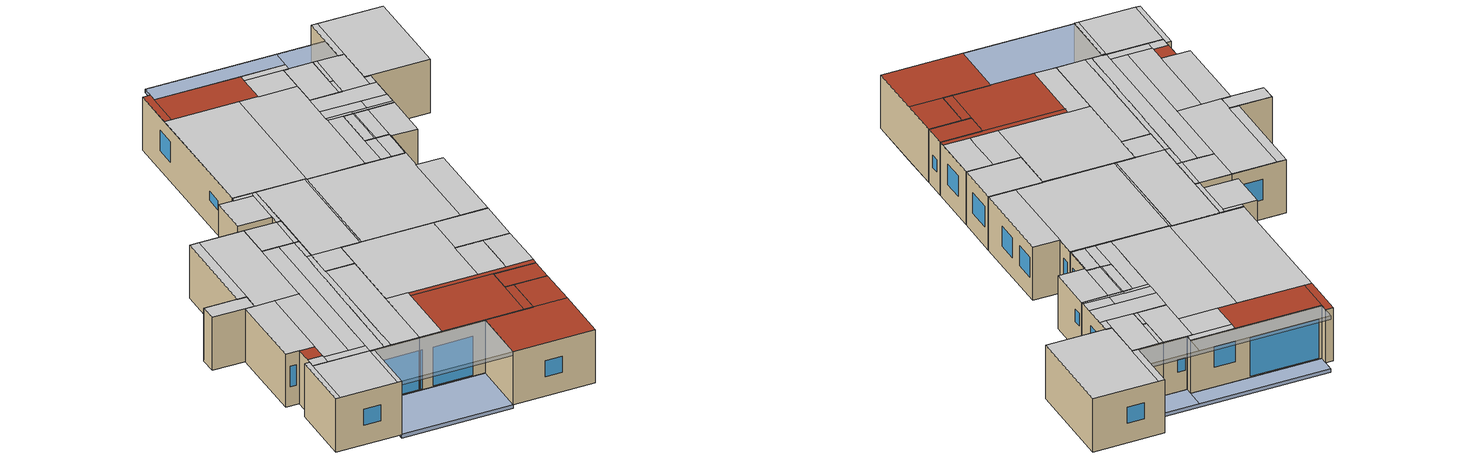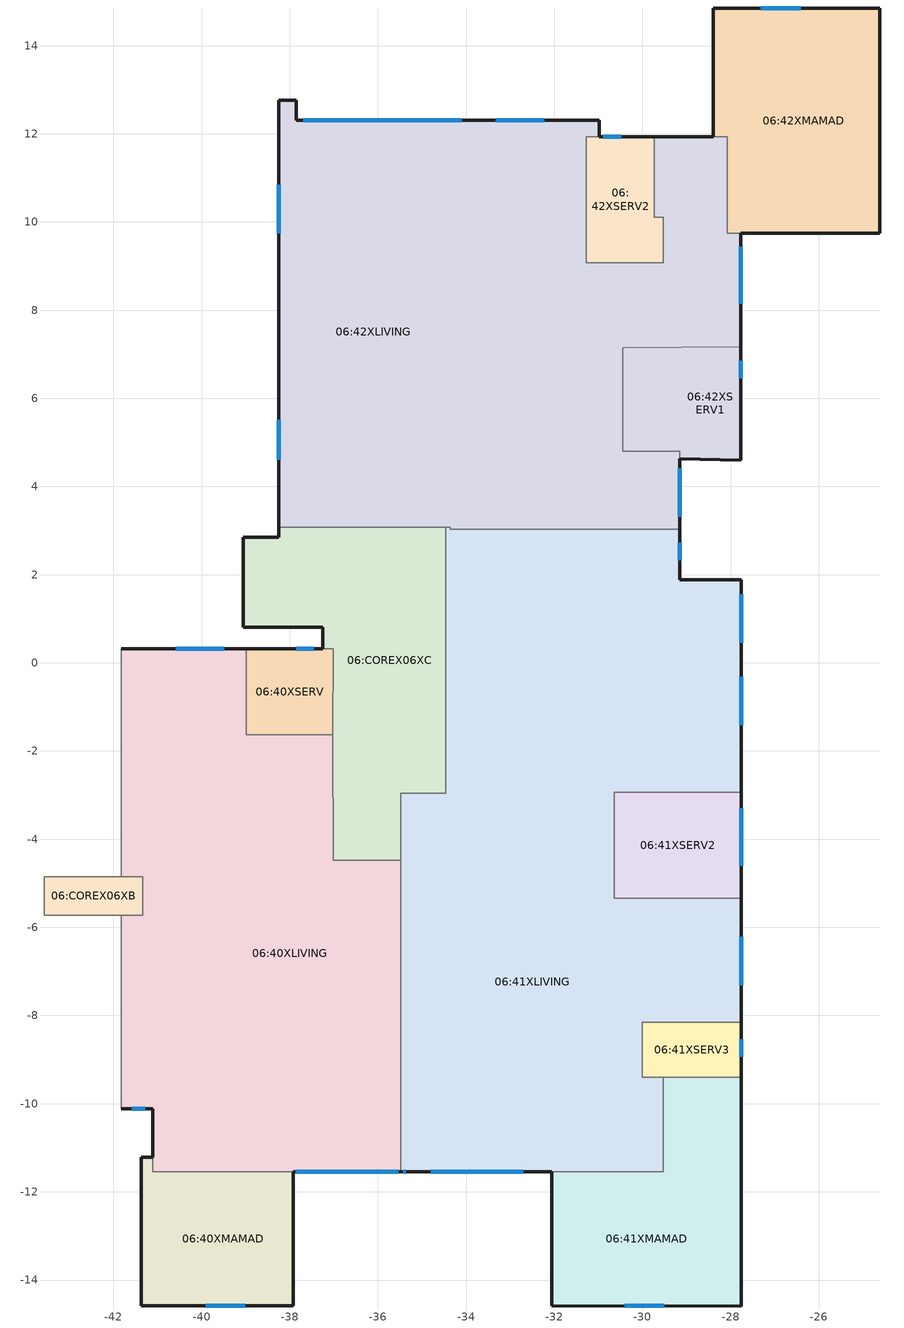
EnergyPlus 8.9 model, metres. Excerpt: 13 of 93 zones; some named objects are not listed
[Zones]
06:42XMAMAD
 floor to 05:35XMAMAD (0_IntFloor_U=2.126_Reversed_Rev): -28.08,11.93 -28.39,11.93 -28.39,14.85 -28.08,14.85 z15; -24.62,9.74 -28.08,9.74 -28.08,14.85 -24.62,14.85 z15
 wall outside (0_ExtWall MMD plaster 400 6cm - Int_Insulation_U=1.28): -27.77,9.74 -24.62,9.74 -24.62,14.85 -28.39,14.85 -28.39,11.93 z15:18
 wall to 06:42XLIVING (0_IntPartition 20cm concrete_U=2.516): -28.39,11.93 -28.08,11.93 -28.08,9.74 -27.77,9.74 z15:18
 window (_6mm - 1001): -26.41,14.85 -27.31,14.85 z16.1:17
 ceiling to 07:47XMAMAD (0_IntFloor_U=2.126_Reversed): -28.39,11.93 -28.08,11.93 -28.08,14.85 -28.39,14.85 z18; -28.08,9.74 -24.62,9.74 -24.62,14.85 -28.08,14.85 z18
06:42XLIVING
 floor to 05:35XLIVING (0_IntFloor_U=2.126_Reversed_Rev): -29.53,10.11 -29.73,10.11 -29.73,11.93 -29.53,11.93 z15; -27.77,9.08 -28.08,9.08 -28.08,9.74 -27.77,9.74 z15; -28.08,9.08 -29.53,9.08 -29.53,11.93 -28.08,11.93 z15; -29.16,3.03 -30.45,3.03 -30.45,4.79 -29.16,4.79 z15; -30.45,3.03 -31.28,3.03 -31.28,7.13 -30.45,7.14 z15; -27.77,7.17 -31.28,7.13 -31.28,9.08 -27.77,9.08 z15; -34.36,3.08 -37.85,3.08 -37.85,11.93 -34.36,11.93 z15; -31.28,3.03 -34.36,3.03 -34.36,11.93 -31.28,11.93 z15; -30.98,11.93 -37.85,11.93 -37.85,12.31 -30.98,12.31 z15; -37.85,3.08 -38.25,3.08 -38.25,12.76 -37.85,12.76 z15
 wall outside (0_ExtWall Pumice 22cm_U=0.916): -30.98,11.93 -30.98,12.31 -37.85,12.31 -37.85,12.76 -38.25,12.76 -38.25,3.08 / -29.16,3.03 -29.16,4.62 / -27.77,7.17 -27.77,9.74 / -28.39,11.93 -29.73,11.93 z15:18
 wall to 06:COREX06XC (0_SemiExposedWall ThermalPlaster200 2.5cm_U=1.387): -38.25,3.08 -34.46,3.08 z15:18
 wall to 06:41XLIVING (0_IntPartition 20cm concrete_U=2.516): -34.46,3.08 -34.36,3.08 -34.36,3.03 -29.16,3.03 z15:18
 wall to 06:42XSERV1 (0_IntPartition 20cm concrete_U=2.516): -29.16,4.62 -29.16,4.79 -30.45,4.79 -30.45,7.14 -27.77,7.17 z15:18
 wall to 06:42XSERV2 (0_IntPartition 20cm concrete_U=2.516): -29.73,11.93 -29.73,10.11 -29.53,10.11 -29.53,9.08 -31.28,9.08 -31.28,11.93 -30.98,11.93 z15:18
 window (6+12+6 - 1002): -34.1,12.31 -37.69,12.31 z15.05:17.25
 window (6+6+6 - 1003): -32.23,12.31 -33.33,12.31 / -38.25,10.84 -38.25,9.74 / -29.16,3.31 -29.16,4.41 / -27.77,8.14 -27.77,9.44 z16.1:17.25
 window (_6mm - 1004): -38.25,5.51 -38.25,4.61 z16.45:16.95
 ceiling to 07:47XLIVING (0_IntFloor_U=2.126_Reversed): -29.73,10.11 -29.53,10.11 -29.53,11.93 -29.73,11.93 z18; -28.09,9.08 -27.77,9.08 -27.77,9.74 -28.09,9.74 z18; -29.53,9.08 -28.09,9.08 -28.09,11.93 -29.53,11.93 z18; -29.89,3.03 -29.18,3.03 -29.18,4.77 -29.89,4.77 z18; -30.45,3.03 -29.89,3.03 -29.89,4.79 -30.45,4.79 z18; -31.28,3.03 -30.45,3.03 -30.45,7.14 -31.28,7.13 z18; -31.28,7.13 -29.94,7.15 -29.94,7.31 -31.28,7.31 z18; -31.28,7.31 -29.14,7.31 -29.14,7.95 -31.28,7.95 z18; -31.28,7.95 -27.77,7.95 -27.77,9.08 -31.28,9.08 z18; -33.31,10.41 -31.28,10.41 -31.28,11.93 -33.31,11.93 z18; -38.25,3.08 -34.36,3.08 -34.36,10.41 -38.25,10.41 z18; -34.36,3.03 -31.28,3.03 -31.28,10.41 -34.36,10.41 z18; -33.31,11.93 -30.98,11.93 -30.98,12.31 -33.31,12.31 z18
 ceiling to 07:47XSERV (0_IntFloor_U=2.126_Reversed): -29.14,7.31 -27.77,7.31 -27.77,7.95 -29.14,7.95 z18; -29.94,7.15 -27.77,7.17 -27.77,7.31 -29.94,7.31 z18; -29.89,4.77 -29.18,4.77 -29.18,4.79 -29.89,4.79 z18
 roof outside (0_FlatRoofTiled 5cm EPS_U=0.58): -37.85,10.41 -33.31,10.41 -33.31,12.31 -37.85,12.31 z18; -38.25,10.41 -37.85,10.41 -37.85,12.76 -38.25,12.76 z18; -29.18,3.03 -29.16,3.03 -29.16,4.6 -29.18,4.6 z18
06:42XSERV2
 floor to 05:35XSERV2 (0_IntFloor_U=2.126_Reversed_Rev): -29.53,9.08 -29.73,9.08 -29.73,10.11 -29.53,10.11 z15; -29.73,9.08 -31.28,9.08 -31.28,11.93 -29.73,11.93 z15
 wall outside (0_ExtWall Pumice 22cm_U=0.916): -29.73,11.93 -30.98,11.93 z15:18
 window (_6mm - 1001): -30.48,11.93 -30.88,11.93 z16.1:16.8
 ceiling to 07:47XLIVING (0_IntFloor_U=2.126_Reversed): -29.73,9.08 -29.53,9.08 -29.53,10.11 -29.73,10.11 z18; -31.28,9.08 -29.73,9.08 -29.73,11.93 -31.28,11.93 z18
06:COREX06XC
 floor to 05:COREX05XC (0_IntFloor_U=2.126_Reversed_Rev): -35.48,-4.48 -37.02,-4.48 -37.02,-2.96 -35.48,-2.96 z15; -37.25,2.85 -38.25,2.85 -38.25,3.08 -37.25,3.08 z15; -37.25,0.8 -39.05,0.8 -39.05,2.85 -37.25,2.85 z15; -37.02,0.32 -37.25,0.32 -37.25,3.08 -37.02,3.08 z15; -34.46,-2.96 -37.02,-2.96 -37.02,3.08 -34.46,3.08 z15
 wall outside (0_ExtWall Pumice 22cm_U=0.916): -38.25,3.08 -38.25,2.85 -39.05,2.85 -39.05,0.8 -37.25,0.8 -37.25,0.32 z15:18
 wall to 06:41XLIVING (0_SemiExposedWall ThermalPlaster200 2.5cm_U=1.387_Rev): -35.48,-4.48 -35.48,-2.96 -34.46,-2.96 -34.46,3.08 z15:18
 wall to 06:40XSERV (0_SemiExposedWall ThermalPlaster200 2.5cm_U=1.387_Rev): -37.25,0.32 -37.02,0.32 -37.02,-1.63 z15:18
 wall to 06:40XLIVING (0_SemiExposedWall ThermalPlaster200 2.5cm_U=1.387_Rev): -37.02,-1.63 -37.02,-4.48 -35.48,-4.48 z15:18
 ceiling to 07:47XLIVING (0_SemiExposedFloor 2cm EPS_U=1.139_Reversed): -38.25,3.06 -34.46,3.06 -34.46,3.08 -38.25,3.08 z18
 ceiling to 07:COREX07XC (0_IntFloor_U=2.126_Reversed): -38.25,2.85 -37.25,2.85 -37.25,3.06 -38.25,3.06 z18; -39.05,0.8 -37.25,0.8 -37.25,2.85 -39.05,2.85 z18; -37.25,0.32 -37.02,0.32 -37.02,3.06 -37.25,3.06 z18; -37.02,-2.96 -34.47,-2.96 -34.47,3.06 -37.02,3.06 z18
 ceiling to 07:46XLIVING (0_SemiExposedFloor 2cm EPS_U=1.139_Reversed): -37.02,-4.48 -35.48,-4.48 -35.48,-2.97 -37.02,-2.97 z18
06:41XLIVING
 floor to 05:34XLIVING (0_IntFloor_U=2.126_Reversed_Rev): -27.76,-2.94 -29.16,-2.94 -29.16,1.88 -27.76,1.89 z15; -27.76,-8.16 -29.16,-8.16 -29.16,-5.34 -27.76,-5.34 z15; -29.81,-11.54 -30,-11.54 -30,-9.4 -29.81,-9.4 z15; -30,-11.54 -30.64,-11.54 -30.64,-8.16 -30,-8.16 z15; -29.16,-8.16 -30.64,-8.16 -30.64,-5.34 -29.16,-5.34 z15; -30.64,-11.54 -34.36,-11.54 -34.36,-2.94 -30.64,-2.94 z15; -29.16,-2.94 -34.36,-2.94 -34.36,3.03 -29.16,3.03 z15; -34.36,-2.96 -34.46,-2.96 -34.46,3.08 -34.36,3.08 z15; -34.36,-11.54 -35.48,-11.54 -35.48,-2.96 -34.36,-2.96 z15
 floor to 05:34XMAMAD (0_IntFloor_U=2.126_Reversed_Rev): -29.53,-11.54 -29.81,-11.54 -29.81,-9.4 -29.53,-9.4 z15
 wall outside (0_ExtWall Pumice 22cm_U=0.916): -27.76,-2.94 -27.76,1.89 -29.16,1.88 -29.16,3.03 / -35.48,-11.54 -32.06,-11.54 / -27.76,-8.16 -27.76,-5.34 z15:18
 wall to 06:40XLIVING (0_IntPartition 20cm concrete_U=2.516): -35.48,-4.48 -35.48,-11.54 z15:18
 wall to 06:41XMAMAD (0_IntPartition 20cm concrete_U=2.516): -32.06,-11.54 -29.53,-11.54 -29.53,-9.4 z15:18
 wall to 06:41XSERV3 (0_IntPartition 20cm concrete_U=2.516): -29.53,-9.4 -30,-9.4 -30,-8.16 -27.76,-8.16 z15:18
 wall to 06:41XSERV2 (0_IntPartition 20cm concrete_U=2.516): -27.76,-5.34 -30.64,-5.34 -30.64,-2.94 -27.76,-2.94 z15:18
 window (6+6+6 - 1003): -27.76,0.45 -27.76,1.55 / -27.76,-1.42 -27.76,-0.32 / -27.76,-7.31 -27.76,-6.21 z16.1:17.25
 window (_6mm - 1001): -29.16,2.32 -29.16,2.72 z16.1:17.25
 window (6+12+6 - 1002): -34.8,-11.54 -32.7,-11.54 z15.05:17.25
 window (_6mm - 1004): -35.43,-11.54 -35.37,-11.54 z15.05:17.25
 ceiling to 07:47XLIVING (0_IntFloor_U=2.126_Reversed): -34.36,3.01 -29.18,3.01 -29.18,3.03 -34.36,3.03 z18
 ceiling to 07:46XLIVING (0_IntFloor_U=2.126_Reversed): -29.18,-7.86 -27.76,-7.86 -27.76,-5.34 -29.18,-5.34 z18; -29.18,-2.94 -27.76,-2.94 -27.76,1.89 -29.18,1.89 z18; -34.37,-2.97 -30.64,-2.97 -30.64,-2.94 -34.37,-2.94 z18; -34.37,-2.94 -29.18,-2.94 -29.18,3.01 -34.37,3.01 z18; -34.47,-2.97 -34.37,-2.97 -34.37,3.06 -34.46,3.06 z18; -30.64,-7.86 -29.18,-7.86 -29.18,-5.34 -30.64,-5.34 z18; -35.48,-11.54 -34.34,-11.54 -34.34,-7.86 -35.48,-7.86 z18; -35.48,-7.86 -30.64,-7.86 -30.64,-2.97 -35.48,-2.97 z18
 roof outside (0_FlatRoofTiled 5cm EPS_U=0.58): -29.18,1.89 -29.16,1.89 -29.16,3.03 -29.18,3.03 z18; -30,-11.54 -29.53,-11.54 -29.53,-9.4 -30,-9.4 z18; -34.34,-11.54 -30,-11.54 -30,-8.16 -34.34,-8.16 z18; -34.34,-8.16 -27.76,-8.16 -27.76,-7.86 -34.34,-7.86 z18
06:40XLIVING
 floor to 05:33XLIVING (0_IntFloor_U=2.126_Reversed_Rev): -35.48,-11.54 -37.02,-11.54 -37.02,-4.48 -35.48,-4.48 z15; -37.02,-11.54 -38.98,-11.54 -38.98,-1.63 -37.02,-1.63 z15; -41.34,-4.85 -41.82,-4.85 -41.82,0.32 -41.34,0.32 z15; -38.98,-5.73 -41.34,-5.73 -41.34,0.32 -38.98,0.32 z15; -41.11,-10.11 -41.82,-10.11 -41.82,-5.73 -41.11,-5.73 z15; -38.98,-11.54 -41.11,-11.54 -41.11,-5.73 -38.98,-5.73 z15
 wall outside (0_ExtWall Pumice 22cm_U=0.916): -38.98,0.32 -41.82,0.32 / -41.82,-10.11 -41.11,-10.11 -41.11,-11.21 / -37.92,-11.54 -35.48,-11.54 z15:18
 wall to 06:39XLIVING (0_IntPartition 20cm concrete_U=2.516_Rev): -41.82,0.32 -41.82,-4.85 / -41.82,-5.73 -41.82,-10.11 z15:18
 wall to 06:40XSERV (0_IntPartition 20cm concrete_U=2.516): -37.02,-1.63 -38.98,-1.63 -38.98,0.32 z15:18
 wall to 06:COREX06XB (0_SemiExposedWall ThermalPlaster200 2.5cm_U=1.387): -41.82,-4.85 -41.34,-4.85 -41.34,-5.73 -41.82,-5.73 z15:18
 wall to 06:40XMAMAD (0_IntPartition 20cm concrete_U=2.516): -41.11,-11.21 -41.11,-11.54 -37.92,-11.54 z15:18
 window (6+6+6 - 1003): -39.49,0.32 -40.59,0.32 z16.1:17.25
 window (_6mm - 1001): -41.58,-10.11 -41.28,-10.11 z16.1:17.25
 window (6+12+6 - 1002): -37.87,-11.54 -35.53,-11.54 z15.05:17.25
 ceiling to 07:COREX07XC (0_SemiExposedCeiling 2cm EPS_U=0.956): -37.28,-2.97 -37.02,-2.97 -37.02,-1.63 -37.27,-1.63 z18
 ceiling to 07:46XLIVING (0_IntFloor_U=2.126_Reversed): -37.02,-11.54 -35.48,-11.54 -35.48,-4.48 -37.02,-4.48 z18; -37.36,-11.54 -37.02,-11.54 -37.02,-2.97 -37.28,-2.97 z18; -38.98,-11.08 -38.12,-11.08 -38.12,-1.63 -38.98,-1.63 z18; -38.12,-11.54 -37.36,-11.54 -37.27,-1.63 -38.12,-1.63 z18; -41.82,-4.85 -41.34,-4.85 -41.34,0.31 -41.82,0.31 z18; -41.34,-5.73 -38.98,-5.69 -38.98,0.31 -41.34,0.31 z18; -41.82,-10.11 -40.3,-10.12 -40.3,-5.71 -41.82,-5.74 z18; -40.3,-11.08 -38.98,-11.08 -38.98,-5.69 -40.3,-5.71 z18
 ceiling to 07:46XMAMAD (0_IntFloor_U=2.126_Reversed): -40.3,-11.54 -38.12,-11.54 -38.12,-11.08 -40.3,-11.08 z18; -41.11,-11.54 -40.3,-11.54 -40.3,-10.98 -41.11,-10.98 z18
 roof outside (0_FlatRoofTiled 5cm EPS_U=0.58): -41.82,0.31 -38.98,0.31 -38.98,0.32 -41.82,0.32 z18; -41.11,-10.98 -40.3,-10.98 -40.3,-10.12 -41.11,-10.11 z18
06:41XSERV2
 floor to 05:34XSERV3 (0_IntFloor_U=2.126_Reversed_Rev): -27.76,-5.34 -30.64,-5.34 -30.64,-2.94 -27.76,-2.94 z15
 wall outside (0_ExtWall Pumice 22cm_U=0.916): -27.76,-5.34 -27.76,-2.94 z15:18
 window (6+6+6 - 1003): -27.76,-4.6 -27.76,-3.3 z16.1:17.25
 ceiling to 07:46XLIVING (0_IntFloor_U=2.126_Reversed): -30.64,-5.34 -27.76,-5.34 -27.76,-2.94 -30.64,-2.94 z18
06:41XSERV3
 floor to 05:34XSERV2 (0_IntFloor_U=2.126_Reversed_Rev): -27.76,-9.4 -30,-9.4 -30,-8.16 -27.76,-8.16 z15
 wall outside (0_ExtWall Pumice 22cm_U=0.916): -27.76,-9.4 -27.76,-8.16 z15:18
 wall to 06:41XMAMAD (0_IntPartition 20cm concrete_U=2.516): -29.53,-9.4 -27.76,-9.4 z15:18
 window (_6mm - 1001): -27.76,-8.94 -27.76,-8.54 z16.1:16.8
 roof outside (0_FlatRoofTiled 5cm EPS_U=0.58): -30,-9.4 -27.76,-9.4 -27.76,-8.16 -30,-8.16 z18
06:41XMAMAD
 floor to 05:34XMAMAD (0_IntFloor_U=2.126_Reversed_Rev): -27.76,-11.54 -29.53,-11.54 -29.53,-9.4 -27.76,-9.4 z15; -27.76,-14.59 -32.06,-14.59 -32.06,-11.54 -27.76,-11.54 z15
 wall outside (0_ExtWall MMD plaster 400 6cm - Int_Insulation_U=1.28): -32.06,-11.54 -32.06,-14.59 -27.76,-14.59 -27.76,-9.4 z15:18
 window (_6mm - 1001): -30.4,-14.59 -29.5,-14.59 z16.1:17
 roof outside (0_FlatRoofTiled 5cm EPS_U=0.58): -29.53,-11.54 -27.76,-11.54 -27.76,-9.4 -29.53,-9.4 z18; -32.06,-14.59 -27.76,-14.59 -27.76,-11.54 -32.06,-11.54 z18
06:40XMAMAD
 floor to 05:33XMAMAD (0_IntFloor_U=2.126_Reversed_Rev): -37.92,-14.59 -41.11,-14.59 -41.11,-11.54 -37.92,-11.54 z15; -41.11,-14.59 -41.37,-14.59 -41.37,-11.21 -41.11,-11.21 z15
 wall outside (0_ExtWall MMD plaster 400 6cm - Int_Insulation_U=1.28): -41.11,-11.21 -41.37,-11.21 -41.37,-14.59 -37.92,-14.59 -37.92,-11.54 z15:18
 window (_6mm - 1001): -39.91,-14.59 -39.01,-14.59 z16.1:17
 ceiling to 07:46XLIVING (0_IntFloor_U=2.126_Reversed): -38.12,-11.6 -37.92,-11.6 -37.92,-11.54 -38.12,-11.54 z18
 ceiling to 07:46XMAMAD (0_IntFloor_U=2.126_Reversed): -38.12,-14.59 -37.92,-14.59 -37.92,-11.6 -38.12,-11.6 z18; -41.11,-14.59 -38.12,-14.59 -38.12,-11.54 -41.11,-11.54 z18; -41.37,-14.59 -41.11,-14.59 -41.11,-11.21 -41.37,-11.21 z18
06:40XSERV
 floor to 05:33XSERV (0_IntFloor_U=2.126_Reversed_Rev): -37.02,-1.63 -38.98,-1.63 -38.98,0.32 -37.02,0.32 z15
 wall outside (0_ExtWall Pumice 22cm_U=0.916): -37.25,0.32 -38.98,0.32 z15:18
 window (_6mm - 1001): -37.45,0.32 -37.85,0.32 z16.72:17.12
 ceiling to 07:COREX07XC (0_SemiExposedCeiling 2cm EPS_U=0.956): -37.27,-1.63 -37.02,-1.63 -37.02,0.32 -37.25,0.32 z18
 ceiling to 07:46XLIVING (0_IntFloor_U=2.126_Reversed): -38.98,-1.63 -37.27,-1.63 -37.25,0.31 -38.98,0.31 z18
 roof outside (0_FlatRoofTiled 5cm EPS_U=0.58): -38.98,0.31 -37.25,0.31 -37.25,0.32 -38.98,0.32 z18
06:42XSERV1
 floor to 05:35XSERV1 (0_IntFloor_U=2.126_Reversed_Rev): -29.16,4.79 -30.45,4.79 -30.45,7.14 -29.16,7.16 z15; -27.77,4.6 -29.16,4.62 -29.16,7.16 -27.77,7.17 z15
 wall outside (0_ExtWall Pumice 22cm_U=0.916): -29.16,4.62 -27.77,4.6 -27.77,7.17 z15:18
 window (_6mm - 1001): -27.77,6.45 -27.77,6.85 z16.5:17.2
 ceiling to 07:47XLIVING (0_IntFloor_U=2.126_Reversed): -29.94,4.79 -29.89,4.79 -29.89,5.49 -29.94,5.49 z18; -30.45,4.79 -29.94,4.79 -29.94,7.15 -30.45,7.14 z18
 ceiling to 07:47XSERV (0_IntFloor_U=2.126_Reversed): -29.94,5.49 -29.89,5.49 -29.89,7.15 -29.94,7.15 z18; -29.89,4.79 -29.16,4.79 -29.16,7.16 -29.89,7.15 z18; -29.16,4.62 -27.77,4.6 -27.77,7.17 -29.16,7.16 z18
06:COREX06XB
 floor to 05:COREX05XB (0_IntFloor_U=2.126_Reversed_Rev): -41.34,-5.73 -43.57,-5.73 -43.57,-4.85 -41.34,-4.85 z15
 wall to 06:39XLIVING (0_SemiExposedWall ThermalPlaster200 2.5cm_U=1.387_Rev): -41.82,-4.85 -43.57,-4.85 -43.57,-5.73 -41.82,-5.73 z15:18
 ceiling to 07:COREX07XA (0_IntFloor_U=2.126_Reversed): -43.57,-5.73 -41.34,-5.73 -41.34,-4.86 -43.57,-4.86 z18
shading: -28.39,11.93 -28.39,13.32 / -28.39,13.32 -37.85,13.32 / -37.85,13.32 -37.85,12.31 / -37.85,12.31 -30.98,12.31 / -30.98,12.31 -30.98,11.93 / -30.98,11.93 -28.39,11.93 / -37.92,-11.54 -37.91,-14.59 / -37.91,-14.59 -32.06,-14.59 / -32.06,-14.59 -32.06,-11.54 / -32.06,-11.54 -37.92,-11.54 z14.8:15; -28.39,11.93 -28.39,13.32 / -28.39,13.32 -37.85,13.32 / -37.85,13.32 -37.85,12.31 / -37.85,12.31 -30.98,12.31 / -30.98,12.31 -30.98,11.93 / -30.98,11.93 -28.39,11.93 / -37.92,-11.54 -37.91,-14.59 / -37.91,-14.59 -32.06,-14.59 / -32.06,-14.59 -32.06,-11.54 / -32.06,-11.54 -37.92,-11.54 z17.8:18; -28.39,11.93 -30.98,11.93 -30.98,12.31 -28.39,12.31 z14.8; -28.39,12.31 -37.85,12.31 -37.85,13.32 -28.39,13.32 z14.8; -37.85,12.31 -30.98,12.31 -30.98,13.32 -37.85,13.32 z15; -30.98,11.93 -28.39,11.93 -28.39,13.32 -30.98,13.32 z15; -37.91,-14.59 -32.06,-14.59 -32.06,-11.54 -37.92,-11.54 z15; -32.06,-14.59 -37.91,-14.59 -37.92,-11.54 -32.06,-11.54 z14.8; -28.39,11.93 -30.98,11.93 -30.98,12.31 -28.39,12.31 z17.8; -28.39,12.31 -37.85,12.31 -37.85,13.32 -28.39,13.32 z17.8; -37.85,12.31 -30.98,12.31 -30.98,13.32 -37.85,13.32 z18; -30.98,11.93 -28.39,11.93 -28.39,13.32 -30.98,13.32 z18; -37.91,-14.59 -32.06,-14.59 -32.06,-11.54 -37.92,-11.54 z18; -32.06,-14.59 -37.91,-14.59 -37.92,-11.54 -32.06,-11.54 z17.8
[Site:Location]
1 (01-01:31-12)  (01-01:31-12): Latitude=32; Longitude=34.9; Time Zone=2; Elevation {m}=49
[Site:GroundTemperature:BuildingSurface]
18, 18, 18, 18, 18, 18, 18, 18, 18, 18, 18, 18
[Site:GroundTemperature:Deep]
18, 18, 18, 18, 18, 18, 18, 18, 18, 18, 18, 18
[Site:GroundTemperature:Shallow]
18, 18, 18, 18, 18, 18, 18, 18, 18, 18, 18, 18
[Site:GroundTemperature:FCfactorMethod]
January FCfactorMethod ground temperature {C}=14.56; Februry FCfactorMethod ground temperature {C}=15.21; March FCfactorMethod ground temperature {C}=16.32; April FCfactorMethod ground temperature {C}=21.47; May FCfactorMethod ground temperature {C}=26.48; June FCfactorMethod ground temperature {C}=30.09; July FCfactorMethod ground temperature {C}=32.2; August FCfactorMethod ground temperature {C}=33.24; September FCfactorMethod ground temperature {C}=31.42; October FCfactorMethod ground temperature {C}=27.68; November FCfactorMethod ground temperature {C}=21.81; December FCfactorMethod ground temperature {C}=17.94
[Site:GroundReflectance]
0.2, 0.2, 0.2, 0.2, 0.2, 0.2, 0.2, 0.2, 0.2, 0.2, 0.2, 0.2
[Site:GroundReflectance:SnowModifier]
2, 2
[Building]
Rambam_15-17: North Axis=0; Terrain=City; Loads Convergence Tolerance=.04; Temperature Convergence Tolerance=.4; Solar Distribution=FullExterior; Maximum number of warmup days=25; Minimum number of warmup days=6
[Construction]
0_IntFloor_U=2.126_Reversed: _1045_IntTiah_Cement Lime Plaster_2.1_.02, _1045_RegularConcrete_1.1.1_.2, _1045 Sand and gravel_10.1_.08, _1045_Cemented Plaster_2.2_.02, _1045 Ceramic porcelain_12.1_.02
0_IntFloor_U=2.126_Reversed_Rev: _1045 Ceramic porcelain_12.1_.02, _1045_Cemented Plaster_2.2_.02, _1045 Sand and gravel_10.1_.08, _1045_RegularConcrete_1.1.1_.2, _1045_IntTiah_Cement Lime Plaster_2.1_.02
0_IntPartition 20cm concrete_U=2.516; 0_IntPartition 20cm concrete_U=2.516_Rev: _1045_IntTiah_Cement Lime Plaster_2.1_.015, _1045_RegularConcrete_1.1.1_.2, _1045_IntTiah_Cement Lime Plaster_2.1_.015
0_ExtWall MMD plaster 400 6cm - Int_Insulation_U=1.28: _1045_Cemented Plaster_2.2_.01, _1045_RegularConcrete_1.1.1_.2, 0_Thermal plaster 400_.06, _1045_IntTiah_Cement Lime Plaster_2.1_.01
0_ExtWall Pumice 22cm_U=0.916: _Block Pumice 22sm_.22
0_SemiExposedWall ThermalPlaster200 2.5cm_U=1.387: _1045 Thermal Plaster Polystyrene Aggregate 225_2.3_.025, _1045_RegularConcrete_1.1.1_.2, _1045_IntTiah_Cement Lime Plaster_2.1_.015
0_SemiExposedWall ThermalPlaster200 2.5cm_U=1.387_Rev: _1045_IntTiah_Cement Lime Plaster_2.1_.015, _1045_RegularConcrete_1.1.1_.2, _1045 Thermal Plaster Polystyrene Aggregate 225_2.3_.025
0_FlatRoofTiled 5cm EPS_U=0.58: _1045 Ceramic porcelain_12.1_.01, _1045_Cemented Plaster_2.2_.02, _1045 Sand and gravel_10.1_.08, _Bitumen_.005, _1045 Light Concrete Coarse Aggregate NonQuartsSand 1200_1.2.1_.05, _1045 Expanded Polystyrene EPS 30_14.1_.05, _1045_RegularConcrete_1.1.1_.2, _1045_IntTiah_Cement Lime Plaster_2.1_.015
0_SemiExposedFloor 2cm EPS_U=1.139_Reversed; 0_SemiExposedCeiling 2cm EPS_U=0.956: _1045 Ceramic porcelain_12.1_.01, _1045_Cemented Plaster_2.2_.02, _1045 Sand and gravel_10.1_.08, _1045 Expanded Polystyrene EPS 30_14.1_.02, _1045_RegularConcrete_1.1.1_.2, _1045_Cemented Plaster_2.2_.02
_6mm - 1001; _6mm - 1004: 64
6+12+6 - 1002: Simple 6+12+6 - 1002
6+12+6 - 2002: 30003, Simple 6+12+6 - 1002
6+6+6 - 1003: Simple 6+6+6 - 1003
6+6+6 - 2003: 30003, Simple 6+6+6 - 1003
[WindowMaterial:Glazing]
64: Optical data type {SpectralAverage or Spectral}=SpectralAverage; Thickness {m}=.006; Solar transmittance at normal incidence=.79; Solar reflectance at normal incidence: front side=.075; Solar reflectance at normal incidence: back side=.075; Visible transmittance at normal incidence=0.881; Visible reflectance at normal incidence: front side=.081; Visible reflectance at normal incidence: back side=.081; IR transmittance at normal incidence=0; IR emissivity: front side=.84; IR emissivity: back side=.84; Conductivity {W/m-K}=1; Dirt Correction Factor for Solar and Visible Transmittance=1
[WindowMaterial:Shade]
30003: Solar transmittance=.15; Solar reflectance=.6; Visible transmittance=.15; Visible reflectance=.6; IR Thermal emissivity=.9; IR Thermal transmittance=.05; Thickness {m}=.001; Conductivity {W/m-K}=160; Shade-to-glass distance=.1; Shade top opening multiplier=0; Shade bottom opening multiplier=0; Shade left-side opening multiplier=0; Shade right-side opening multiplier=0; Air-flow permeability=0
[Material] Thermal Emittance=.9; Solar Absorptance=.4; Visible Absorptance=.4
Name | Roughness | Thickness {m} | Conductivity {w/m-K} | Density {kg/m3} | Specific Heat {J/kg-K}
_1045 Ceramic porcelain_12.1_.02 | Smooth | .02 | 1.3 | 2300 | 840
_1045_Cemented Plaster_2.2_.02 | Rough | .02 | 1 | 1800 | 1000
_1045 Sand and gravel_10.1_.08 | Rough | .08 | 2 | 1950 | 1045
_1045_RegularConcrete_1.1.1_.2 | MediumRough | .2 | 2 | 2400 | 1000
_1045_IntTiah_Cement Lime Plaster_2.1_.02 | Smooth | .02 | .8 | 1600 | 1000
_1045_IntTiah_Cement Lime Plaster_2.1_.015 | Smooth | .015 | .8 | 1600 | 1000
_1045_Cemented Plaster_2.2_.01 | Rough | .01 | 1 | 1800 | 1000
0_Thermal plaster 400_.06 | Rough | .06 | .129 | 400 | 1000
_1045_IntTiah_Cement Lime Plaster_2.1_.01 | Smooth | .01 | .8 | 1600 | 1000
_1045 Ceramic porcelain_12.1_.01 | Smooth | .01 | 1.3 | 2300 | 840
_Block Pumice 22sm_.22 | MediumRough | .22 | .244 | 795 | 970
_1045 Thermal Plaster Polystyrene Aggregate 225_2.3_.025 | Rough | .025 | .073 | 225 | 1000
_Bitumen_.005 | Rough | .005 | .17 | 1200 | 1660
_1045 Light Concrete Coarse Aggregate NonQuartsSand 1200_1.2.1_.05 | MediumRough | .05 | .62 | 1200 | 1000
_1045 Expanded Polystyrene EPS 30_14.1_.05 | Rough | .05 | .04 | 30 | 1450
_1045 Expanded Polystyrene EPS 30_14.1_.02 | Rough | .02 | .04 | 30 | 1450
[WindowMaterial:SimpleGlazingSystem]
Name | U-value W/m2/K | Solar Heat Gain Coefficient | Visible Transmittance
Simple 6+12+6 - 1002 | 2.8 | .75 | .781
Simple 6+6+6 - 1003 | 3.2 | .8 | .801
[WindowProperty:ShadingControl] Shading type=ExteriorShade; Shading control type=OnIfScheduleAllows; Schedule=0_(2017) Residential Exterior Shading Schedule - Zone A-B; Shading control is scheduled=Yes; Glare control is active=No; Type of slat angle control=FixedSlatAngle; Setpoint 2=0
Name | Name of glazed construction with shading
1002 | 6+12+6 - 2002
1003 | 6+6+6 - 2003
[Zone] Relative North (to building)=0; Zone Type=1; Zone multiplier=1; Zone inside convection algorithm=TARP
Name | Zone volume | Floor Area | Part Of Total Floor Area
06:42XMAMAD | 49.4299 | 18.5827 | Yes
06:42XLIVING | 213.8587 | 81.953 | Yes
06:42XSERV2 | 12.2834 | 4.6178 | Yes
06:COREX06XC | 59.2645 | 22.364 | No
06:41XLIVING | 235.3946 | 91.3536 | Yes
06:40XLIVING | 165.9702 | 62.5136 | Yes
06:41XSERV2 | 18.3868 | 6.9123 | Yes
06:41XSERV3 | 6.1966 | 2.7787 | Yes
06:41XMAMAD | 37.7029 | 16.9071 | Yes
06:40XMAMAD | 28.1819 | 10.5947 | Yes
06:40XSERV | 10.1927 | 3.8355 | Yes
06:42XSERV1 | 17.5205 | 6.5867 | Yes
06:COREX06XB | 5.2069 | 1.9649 | No
[PEOPLE] Number of People SCHEDULE=0_Baseline Residential Occupancy Schedule; Number of People Calculation Method=People/Area; People per Zone Floor Area=.04; radiant fraction=.3; User Specified Sensible Fraction=AutoCalculate; CO2 generation rate per unit of activity level (units m3/s-W=3.82e-08; Enable ASHRAE 55 comfort warnings=No; MRT Calculation Type=ZoneAveraged; Work Efficiency SCHEDULE Name (0.0-1.0,real)=Work efficiency; Clothing Insulation Calculation Method=ClothingInsulationSchedule; Air Velocity SCHEDULE Name (units m/s, real)=Default Air Velocity for Comfort Calculations
Name | Zone | Activity level SCHEDULE Name (units W/person, real) | Clothing Insulation SCHEDULE Name (real)
People 06:42XMAMAD | 06:42XMAMAD | Activity Schedule 35821 | Clothing Schedule 35821
People 06:42XLIVING | 06:42XLIVING | Activity Schedule 35857 | Clothing Schedule 35857
People 06:42XSERV2 | 06:42XSERV2 | Activity Schedule 35895 | Clothing Schedule 35895
People 06:41XLIVING | 06:41XLIVING | Activity Schedule 35932 | Clothing Schedule 35932
People 06:40XLIVING | 06:40XLIVING | Activity Schedule 35997 | Clothing Schedule 35997
People 06:41XSERV2 | 06:41XSERV2 | Activity Schedule 36016 | Clothing Schedule 36016
People 06:41XSERV3 | 06:41XSERV3 | Activity Schedule 36037 | Clothing Schedule 36037
People 06:41XMAMAD | 06:41XMAMAD | Activity Schedule 36054 | Clothing Schedule 36054
People 06:40XMAMAD | 06:40XMAMAD | Activity Schedule 36072 | Clothing Schedule 36072
People 06:40XSERV | 06:40XSERV | Activity Schedule 36081 | Clothing Schedule 36081
People 06:42XSERV1 | 06:42XSERV1 | Activity Schedule 36096 | Clothing Schedule 36096
[Lights] Lighting SCHEDULE=0_Baseline Residential Lighting Schedule; Design Level calculation method=Watts/Area; Watts per Zone Area {W/m2}=5; Return Air Fraction=0; Radiant fraction=.72; Fraction Visible=.18; Fraction Replaceable=1
Name | Zone | LightsEndUseKey
06:42XMAMAD General lighting | 06:42XMAMAD | ELECTRIC EQUIPMENT#06:42XMAMAD#GeneralLights
06:42XLIVING General lighting | 06:42XLIVING | ELECTRIC EQUIPMENT#06:42XLIVING#GeneralLights
06:42XSERV2 General lighting | 06:42XSERV2 | ELECTRIC EQUIPMENT#06:42XSERV2#GeneralLights
06:41XLIVING General lighting | 06:41XLIVING | ELECTRIC EQUIPMENT#06:41XLIVING#GeneralLights
06:40XLIVING General lighting | 06:40XLIVING | ELECTRIC EQUIPMENT#06:40XLIVING#GeneralLights
06:41XSERV2 General lighting | 06:41XSERV2 | ELECTRIC EQUIPMENT#06:41XSERV2#GeneralLights
06:41XSERV3 General lighting | 06:41XSERV3 | ELECTRIC EQUIPMENT#06:41XSERV3#GeneralLights
06:41XMAMAD General lighting | 06:41XMAMAD | ELECTRIC EQUIPMENT#06:41XMAMAD#GeneralLights
06:40XMAMAD General lighting | 06:40XMAMAD | ELECTRIC EQUIPMENT#06:40XMAMAD#GeneralLights
06:40XSERV General lighting | 06:40XSERV | ELECTRIC EQUIPMENT#06:40XSERV#GeneralLights
06:42XSERV1 General lighting | 06:42XSERV1 | ELECTRIC EQUIPMENT#06:42XSERV1#GeneralLights
[OtherEquipment] Fuel Type=Electricity; Design Level calculation method=Watts/Area; Latent fraction=0; Radiant fraction=.2; Fraction Lost=0; Carbon Dioxide Generation Rate=0; End-use category=General
Name | Zone | Equipment SCHEDULE | Watts per Zone Area {watts/m2}
06:42XMAMAD Miscellaneous gain | 06:42XMAMAD | 0_(2017) Baseline Residential Non Fixed Equipment Schedule | 6
06:42XMAMAD Equipment gain | 06:42XMAMAD | 0_(2017) Baseline Residential Equipment Schedule | 1
06:42XLIVING Miscellaneous gain | 06:42XLIVING | 0_(2017) Baseline Residential Non Fixed Equipment Schedule | 6
06:42XLIVING Equipment gain | 06:42XLIVING | 0_(2017) Baseline Residential Equipment Schedule | 1
06:42XSERV2 Miscellaneous gain | 06:42XSERV2 | 0_(2017) Baseline Residential Non Fixed Equipment Schedule | 6
06:42XSERV2 Equipment gain | 06:42XSERV2 | 0_(2017) Baseline Residential Equipment Schedule | 1
06:41XLIVING Miscellaneous gain | 06:41XLIVING | 0_(2017) Baseline Residential Non Fixed Equipment Schedule | 6
06:41XLIVING Equipment gain | 06:41XLIVING | 0_(2017) Baseline Residential Equipment Schedule | 1
06:40XLIVING Miscellaneous gain | 06:40XLIVING | 0_(2017) Baseline Residential Non Fixed Equipment Schedule | 6
06:40XLIVING Equipment gain | 06:40XLIVING | 0_(2017) Baseline Residential Equipment Schedule | 1
06:41XSERV2 Miscellaneous gain | 06:41XSERV2 | 0_(2017) Baseline Residential Non Fixed Equipment Schedule | 6
06:41XSERV2 Equipment gain | 06:41XSERV2 | 0_(2017) Baseline Residential Equipment Schedule | 1
06:41XSERV3 Miscellaneous gain | 06:41XSERV3 | 0_(2017) Baseline Residential Non Fixed Equipment Schedule | 6
06:41XSERV3 Equipment gain | 06:41XSERV3 | 0_(2017) Baseline Residential Equipment Schedule | 1
06:41XMAMAD Miscellaneous gain | 06:41XMAMAD | 0_(2017) Baseline Residential Non Fixed Equipment Schedule | 6
06:41XMAMAD Equipment gain | 06:41XMAMAD | 0_(2017) Baseline Residential Equipment Schedule | 1
06:40XMAMAD Miscellaneous gain | 06:40XMAMAD | 0_(2017) Baseline Residential Non Fixed Equipment Schedule | 6
06:40XMAMAD Equipment gain | 06:40XMAMAD | 0_(2017) Baseline Residential Equipment Schedule | 1
06:40XSERV Miscellaneous gain | 06:40XSERV | 0_(2017) Baseline Residential Non Fixed Equipment Schedule | 6
06:40XSERV Equipment gain | 06:40XSERV | 0_(2017) Baseline Residential Equipment Schedule | 1
06:42XSERV1 Miscellaneous gain | 06:42XSERV1 | 0_(2017) Baseline Residential Non Fixed Equipment Schedule | 6
06:42XSERV1 Equipment gain | 06:42XSERV1 | 0_(2017) Baseline Residential Equipment Schedule | 1
[ZoneInfiltration:DesignFlowRate] Infiltration SCHEDULE=On 24/7; Design Volume Flow Rate calculation method=Flow/zone; Constant Term Coefficient=1; Temperature Term Coefficient=0; Velocity Term Coefficient=0; Velocity Squared Term Coefficient=0
Name | Zone | Design Volume Flow Rate (m3/s)
06:42XMAMAD Infiltration | 06:42XMAMAD | .013731
06:42XLIVING Infiltration | 06:42XLIVING | .059405
06:42XSERV2 Infiltration | 06:42XSERV2 | .003412
06:COREX06XC Infiltration | 06:COREX06XC | .016462
06:41XLIVING Infiltration | 06:41XLIVING | .065387
06:40XLIVING Infiltration | 06:40XLIVING | .046103
06:41XSERV2 Infiltration | 06:41XSERV2 | .005107
06:41XSERV3 Infiltration | 06:41XSERV3 | .001721
06:41XMAMAD Infiltration | 06:41XMAMAD | .010473
06:40XMAMAD Infiltration | 06:40XMAMAD | .007828
06:40XSERV Infiltration | 06:40XSERV | .002831
06:42XSERV1 Infiltration | 06:42XSERV1 | .004867
06:COREX06XB Infiltration | 06:COREX06XB | .001446
[ZoneControl:Thermostat]
06:42XMAMAD Thermostat: 06:42XMAMAD, Zone Control Type Sched, ThermostatSetpoint:DualSetpoint, Dual Setpoint - Zone 06:42XMAMAD
06:42XLIVING Thermostat: 06:42XLIVING, Zone Control Type Sched, ThermostatSetpoint:DualSetpoint, Dual Setpoint - Zone 06:42XLIVING
06:42XSERV2 Thermostat: 06:42XSERV2, Zone Control Type Sched, ThermostatSetpoint:DualSetpoint, Dual Setpoint - Zone 06:42XSERV2
06:41XLIVING Thermostat: 06:41XLIVING, Zone Control Type Sched, ThermostatSetpoint:DualSetpoint, Dual Setpoint - Zone 06:41XLIVING
06:40XLIVING Thermostat: 06:40XLIVING, Zone Control Type Sched, ThermostatSetpoint:DualSetpoint, Dual Setpoint - Zone 06:40XLIVING
06:41XSERV2 Thermostat: 06:41XSERV2, Zone Control Type Sched, ThermostatSetpoint:DualSetpoint, Dual Setpoint - Zone 06:41XSERV2
06:41XSERV3 Thermostat: 06:41XSERV3, Zone Control Type Sched, ThermostatSetpoint:DualSetpoint, Dual Setpoint - Zone 06:41XSERV3
06:41XMAMAD Thermostat: 06:41XMAMAD, Zone Control Type Sched, ThermostatSetpoint:DualSetpoint, Dual Setpoint - Zone 06:41XMAMAD
06:40XMAMAD Thermostat: 06:40XMAMAD, Zone Control Type Sched, ThermostatSetpoint:DualSetpoint, Dual Setpoint - Zone 06:40XMAMAD
06:40XSERV Thermostat: 06:40XSERV, Zone Control Type Sched, ThermostatSetpoint:DualSetpoint, Dual Setpoint - Zone 06:40XSERV
06:42XSERV1 Thermostat: 06:42XSERV1, Zone Control Type Sched, ThermostatSetpoint:DualSetpoint, Dual Setpoint - Zone 06:42XSERV1
[ThermostatSetpoint:DualSetpoint]
Dual Setpoint - Zone 06:42XMAMAD: 06:42XMAMAD Heating Setpoint Schedule, 06:42XMAMAD Cooling SP Sch
Dual Setpoint - Zone 06:42XLIVING: 06:42XLIVING Heating Setpoint Schedule, 06:42XLIVING Cooling SP Sch
Dual Setpoint - Zone 06:42XSERV2: 06:42XSERV2 Heating Setpoint Schedule, 06:42XSERV2 Cooling SP Sch
Dual Setpoint - Zone 06:41XLIVING: 06:41XLIVING Heating Setpoint Schedule, 06:41XLIVING Cooling SP Sch
Dual Setpoint - Zone 06:40XLIVING: 06:40XLIVING Heating Setpoint Schedule, 06:40XLIVING Cooling SP Sch
Dual Setpoint - Zone 06:41XSERV2: 06:41XSERV2 Heating Setpoint Schedule, 06:41XSERV2 Cooling SP Sch
Dual Setpoint - Zone 06:41XSERV3: 06:41XSERV3 Heating Setpoint Schedule, 06:41XSERV3 Cooling SP Sch
Dual Setpoint - Zone 06:41XMAMAD: 06:41XMAMAD Heating Setpoint Schedule, 06:41XMAMAD Cooling SP Sch
Dual Setpoint - Zone 06:40XMAMAD: 06:40XMAMAD Heating Setpoint Schedule, 06:40XMAMAD Cooling SP Sch
Dual Setpoint - Zone 06:40XSERV: 06:40XSERV Heating Setpoint Schedule, 06:40XSERV Cooling SP Sch
Dual Setpoint - Zone 06:42XSERV1: 06:42XSERV1 Heating Setpoint Schedule, 06:42XSERV1 Cooling SP Sch
[Zone equipment]
06:42XMAMAD: 06:42XMAMAD Ideal Loads Air
06:42XLIVING: 06:42XLIVING Ideal Loads Air
06:42XSERV2: 06:42XSERV2 Ideal Loads Air
06:41XLIVING: 06:41XLIVING Ideal Loads Air
06:40XLIVING: 06:40XLIVING Ideal Loads Air
06:41XSERV2: 06:41XSERV2 Ideal Loads Air
06:41XSERV3: 06:41XSERV3 Ideal Loads Air
06:41XMAMAD: 06:41XMAMAD Ideal Loads Air
06:40XMAMAD: 06:40XMAMAD Ideal Loads Air
06:40XSERV: 06:40XSERV Ideal Loads Air
06:42XSERV1: 06:42XSERV1 Ideal Loads Air
[Schedule:Compact]
On; On 24/7: Any Number, Through: 12/31, For: AllDays, Until: 24:00, 1
Work efficiency: Any Number, Through: 12/31, For: AllDays, Until: 24:00, 0
Default Air Velocity for Comfort Calculations: Any Number, Through: 12/31, For: AllDays, Until: 24:00, 0.137
0_Baseline Residential Lighting Schedule: Fraction, Through: 31 Dec, For: AllDays, Until: 17:00, 0, Until: 24:00, 1
0_Baseline Residential Occupancy Schedule: Fraction, Through: 31 Dec, For: Alldays, Until: 08:00, 0.64, Until: 16:00, 0, Until: 24:00, 1
0_(2017) Baseline Residential Equipment Schedule: Fraction, Through: 31 Dec, For: AllDays, Until: 24:00, 1
0_(2017) Baseline Residential Non Fixed Equipment Schedule: Fraction, Through: 31 Dec, For: AllDays, Until: 16:00, 0, Until: 24:00, 1
0_(2017) Residential Exterior Shading Schedule - Zone A-B: On, Through: 31 Mar, For: Alldays, Until: 07:00, 1, Until: 17:00, 0, Until: 24:00, 1, Through: 30 Nov, For: Alldays, Until: 08:30, 0, Until: 15:30, 1, Until: 24:00, 0, Through: 31 Dec, For: Alldays, Until: 07:00, 1, Until: 17:00, 0, Until: 24:00, 1
Activity Schedule 35821; Activity Schedule 35857; Activity Schedule 35895; Activity Schedule 35932; Activity Schedule 35997; Activity Schedule 36016; Activity Schedule 36037; Activity Schedule 36054; Activity Schedule 36072; Activity Schedule 36081; Activity Schedule 36096: Any Number, Through: 12/31, For: AllDays, Until: 24:00, 125
Clothing Schedule 35821; Clothing Schedule 35857; Clothing Schedule 35895; Clothing Schedule 35932; Clothing Schedule 35997; Clothing Schedule 36016; Clothing Schedule 36037; Clothing Schedule 36054; Clothing Schedule 36072; Clothing Schedule 36081; Clothing Schedule 36096: Any Number, Through: 4/1, For: AllDays, Until: 24:00, 1, Through: 9/30, For: AllDays, Until: 24:00, .5, Through: 12/31, For: AllDays, Until: 24:00, 1
06:42XMAMAD Heating Setpoint Schedule; 06:42XLIVING Heating Setpoint Schedule; 06:42XSERV2 Heating Setpoint Schedule; 06:41XLIVING Heating Setpoint Schedule; 06:40XLIVING Heating Setpoint Schedule; 06:41XSERV2 Heating Setpoint Schedule; 06:41XSERV3 Heating Setpoint Schedule; 06:41XMAMAD Heating Setpoint Schedule; 06:40XMAMAD Heating Setpoint Schedule; 06:40XSERV Heating Setpoint Schedule; 06:42XSERV1 Heating Setpoint Schedule: Temperature, Through: 31 March, For: AllDays, Until: 24:00, 20, Through: 30 November, For: AllDays, Until: 24:00, -50, Through: 31 December, For: AllDays, Until: 24:00, 20
06:42XMAMAD Cooling SP Sch; 06:42XLIVING Cooling SP Sch; 06:42XSERV2 Cooling SP Sch; 06:41XLIVING Cooling SP Sch; 06:40XLIVING Cooling SP Sch; 06:41XSERV2 Cooling SP Sch; 06:41XSERV3 Cooling SP Sch; 06:41XMAMAD Cooling SP Sch; 06:40XMAMAD Cooling SP Sch; 06:40XSERV Cooling SP Sch; 06:42XSERV1 Cooling SP Sch: Temperature, Through: 31 March, For: AllDays, Until: 24:00, 100, Through: 30 November, For: AllDays, Until: 24:00, 24, Through: 31 December, For: AllDays, Until: 24:00, 100
[Schedule:Day:Hourly]
Summer Control Type Day Sch; Winter Control Type Day Sch: Control Type, 4, 4, 4, 4, 4, 4, 4, 4, 4, 4, 4, 4, 4, 4, 4, 4, 4, 4, 4, 4, 4, 4, 4, 4
[Schedule:Week:Daily]
Summer Control Type Week Sch: Summer Control Type Day Sch, Summer Control Type Day Sch, Summer Control Type Day Sch, Summer Control Type Day Sch, Summer Control Type Day Sch, Summer Control Type Day Sch, Summer Control Type Day Sch, Summer Control Type Day Sch, Summer Control Type Day Sch, Summer Control Type Day Sch, Summer Control Type Day Sch, Summer Control Type Day Sch
Winter Control Type Week Sch: Winter Control Type Day Sch, Winter Control Type Day Sch, Winter Control Type Day Sch, Winter Control Type Day Sch, Winter Control Type Day Sch, Winter Control Type Day Sch, Winter Control Type Day Sch, Winter Control Type Day Sch, Winter Control Type Day Sch, Winter Control Type Day Sch, Winter Control Type Day Sch, Winter Control Type Day Sch
[Schedule:Year]
Zone Control Type Sched: Control Type, Winter Control Type Week Sch, 1, 1, 3, 31, Summer Control Type Week Sch, 4, 1, 9, 30, Winter Control Type Week Sch, 10, 1, 12, 31
